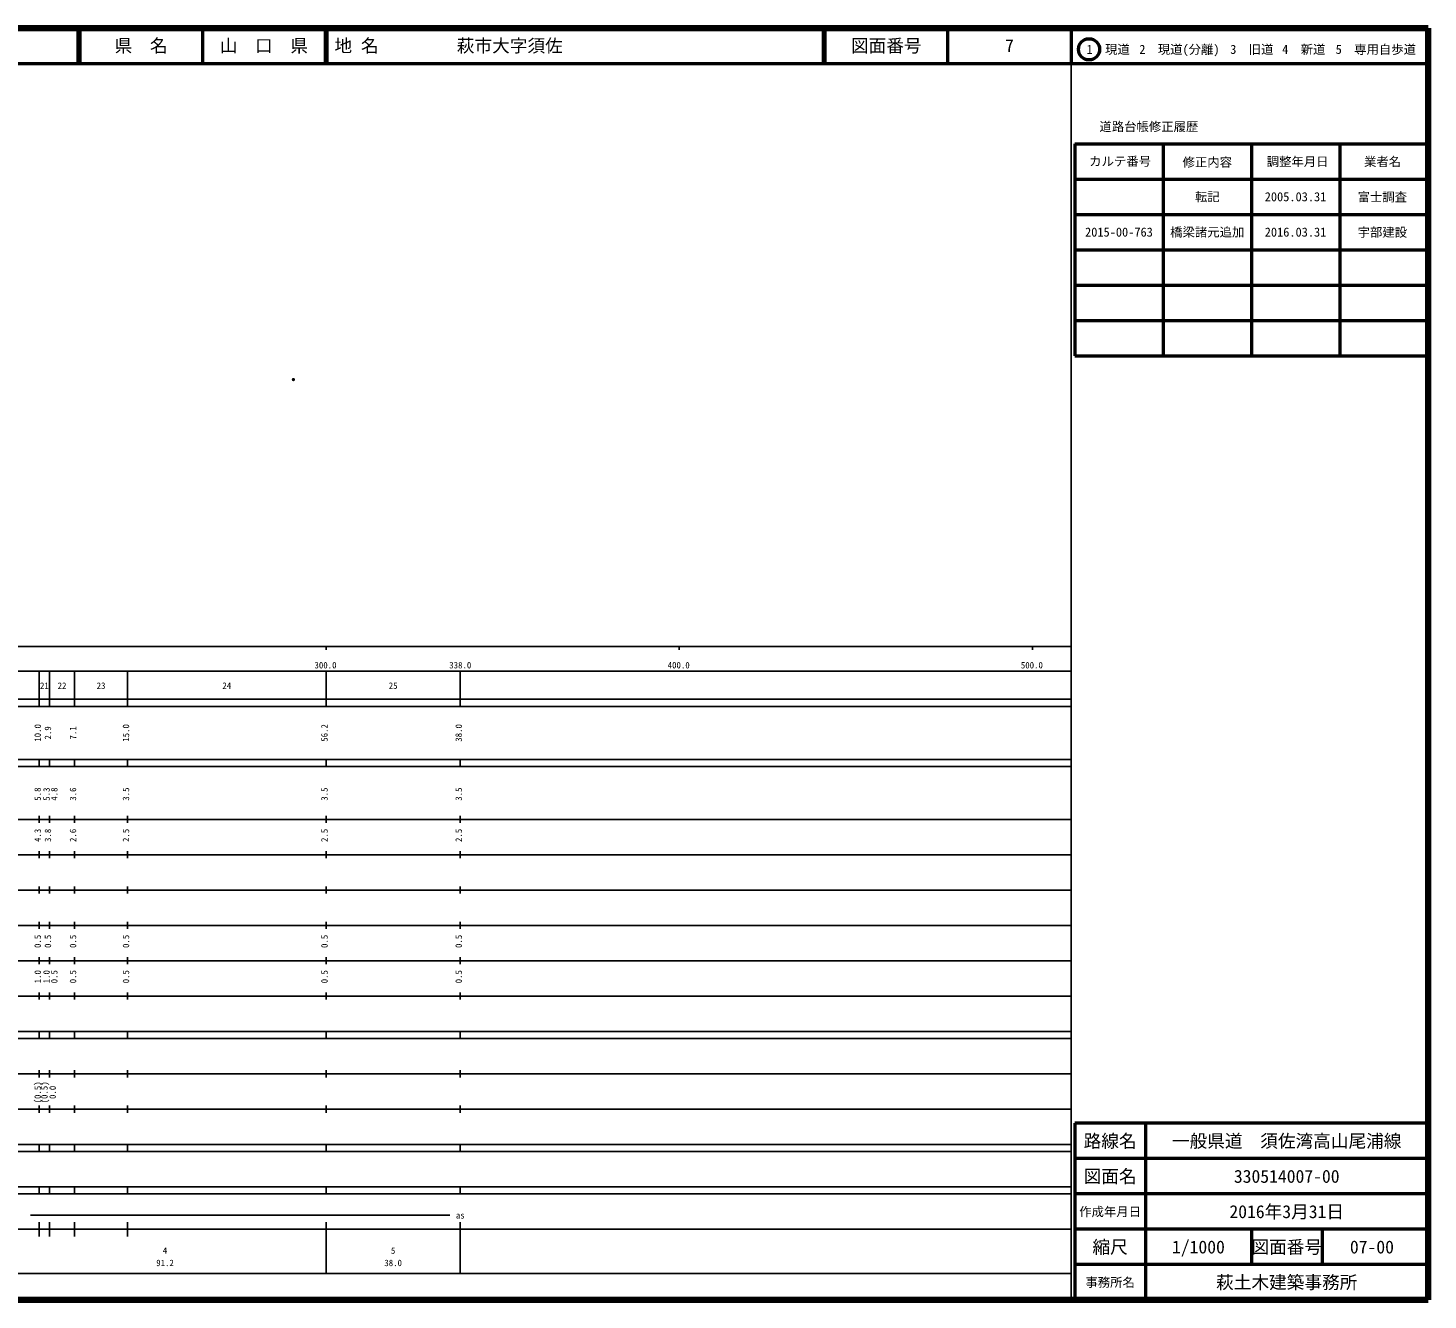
# Model space of a CAD drawing. Units: millimetres on the paper. Extents: x 40 to 680, y 20 to 380.
# Drawn here: x 283.6 to 680, y 20 to 380 of the extents above; entities that cross this region are included whole.
import ezdxf
from ezdxf.enums import TextEntityAlignment as Align

# ---------------------------------------------------------------- set-up
doc = ezdxf.new("R2010")
doc.units = ezdxf.units.MM
doc.header["$PDMODE"] = 32
doc.header["$PDSIZE"] = 0.5
doc.layers.add('M-OTRS', color=6, linetype='Continuous')
doc.layers.add('M-TTL-TXT', color=7, linetype='Continuous')
for name, color, linetype, lineweight in [('M-TTL', 2, 'Continuous', 140), ('M-TTL-BAND', 7, 'Continuous', 25), ('M-TTL-FRAM', 2, 'Continuous', 50), ('M-TTL-LINE', 7, 'Continuous', 50)]:
    doc.layers.add(name, color=color, linetype=linetype, lineweight=lineweight)
doc.styles.add('ＭＳ ゴシック', font='')
doc.styles.get('ＭＳ ゴシック').set_extended_font_data('MS Gothic')

msp = doc.modelspace()

# ---------------------------------------------------------------- linework, layer by layer
at = {"layer": 'M-OTRS'}
msp.add_point((358.765, 280.493), dxfattribs=at)
at = {"layer": 'M-TTL'}
for p, q in [((680, 380), (40, 380)), ((680, 20), (680, 380)), ((40, 20), (680, 20))]:
    msp.add_line(p, q, dxfattribs=at)
at = {"layer": 'M-TTL-BAND'}
for p, q in [((579, 20), (579, 370)), ((40, 205), (579, 205)), ((368, 205), (368, 204)), ((468, 205), (468, 204)), ((568, 205), (568, 204)), ((68, 198), (579, 198)), ((286.8, 188), (286.8, 198)), ((289.7, 188), (289.7, 198)), ((296.8, 188), (296.8, 198)), ((311.8, 188), (311.8, 198)), ((368, 188), (368, 198)), ((406, 188), (406, 198)), ((40, 190), (579, 190)), ((40, 188), (579, 188)), ((40, 173), (579, 173)), ((40, 171), (579, 171)), ((286.8, 171), (286.8, 173)), ((289.7, 171), (289.7, 173)), ((296.8, 171), (296.8, 173)), ((311.8, 171), (311.8, 173)), ((368, 171), (368, 173)), ((406, 171), (406, 173)), ((40, 156), (579, 156)), ((286.8, 155), (286.8, 157)), ((289.7, 155), (289.7, 157)), ((296.8, 155), (296.8, 157)), ((311.8, 155), (311.8, 157)), ((368, 155), (368, 157)), ((406, 155), (406, 157)), ((286.8, 145), (286.8, 147)), ((289.7, 145), (289.7, 147)), ((296.8, 145), (296.8, 147)), ((311.8, 145), (311.8, 147)), ((368, 145), (368, 147)), ((406, 145), (406, 147)), ((46, 146), (579, 146)), ((52, 136), (579, 136)), ((286.8, 135), (286.8, 137)), ((289.7, 135), (289.7, 137)), ((296.8, 135), (296.8, 137)), ((311.8, 135), (311.8, 137)), ((368, 135), (368, 137)), ((406, 135), (406, 137)), ((286.8, 125), (286.8, 127)), ((289.7, 125), (289.7, 127)), ((296.8, 125), (296.8, 127)), ((311.8, 125), (311.8, 127)), ((368, 125), (368, 127)), ((406, 125), (406, 127)), ((46, 126), (579, 126)), ((52, 116), (579, 116)), ((286.8, 115), (286.8, 117)), ((289.7, 115), (289.7, 117)), ((296.8, 115), (296.8, 117)), ((311.8, 115), (311.8, 117)), ((368, 115), (368, 117)), ((406, 115), (406, 117)), ((46, 106), (579, 106)), ((286.8, 105), (286.8, 107)), ((289.7, 105), (289.7, 107)), ((296.8, 105), (296.8, 107)), ((311.8, 105), (311.8, 107)), ((368, 105), (368, 107)), ((406, 105), (406, 107)), ((40, 96), (579, 96)), ((286.8, 94), (286.8, 96)), ((289.7, 94), (289.7, 96)), ((296.8, 94), (296.8, 96)), ((311.8, 94), (311.8, 96)), ((368, 94), (368, 96)), ((406, 94), (406, 96)), ((40, 94), (579, 94)), ((49, 84), (579, 84)), ((286.8, 83), (286.8, 85)), ((289.7, 83), (289.7, 85)), ((296.8, 83), (296.8, 85)), ((311.8, 83), (311.8, 85)), ((368, 83), (368, 85)), ((406, 83), (406, 85)), ((40, 74), (579, 74)), ((286.8, 73), (286.8, 75)), ((289.7, 73), (289.7, 75)), ((296.8, 73), (296.8, 75)), ((311.8, 73), (311.8, 75)), ((368, 73), (368, 75)), ((406, 73), (406, 75)), ((40, 64), (579, 64)), ((286.8, 62), (286.8, 64)), ((289.7, 62), (289.7, 64)), ((296.8, 62), (296.8, 64)), ((311.8, 62), (311.8, 64)), ((368, 62), (368, 64)), ((406, 62), (406, 64)), ((40, 62), (579, 62)), ((40, 52), (579, 52)), ((286.8, 50), (286.8, 52)), ((289.7, 50), (289.7, 52)), ((296.8, 50), (296.8, 52)), ((311.8, 50), (311.8, 52)), ((368, 50), (368, 52)), ((406, 50), (406, 52)), ((40, 50), (579, 50)), ((284.3, 44), (403, 44)), ((40, 40), (579, 40)), ((286.8, 38), (286.8, 42)), ((289.7, 38), (289.7, 42)), ((296.8, 38), (296.8, 42)), ((311.8, 38), (311.8, 42)), ((368, 27.5), (368, 42)), ((406, 27.5), (406, 42)), ((68, 27.5), (579, 27.5))]:
    msp.add_line(p, q, dxfattribs=at)
at = {"layer": 'M-TTL-FRAM'}
for p, q in [((580, 347.197), (580, 287.197)), ((580, 347.197), (680, 347.197)), ((580, 287.197), (680, 287.197)), ((680, 70), (580, 70)), ((580, 70), (580, 20))]:
    msp.add_line(p, q, dxfattribs=at)
at = {"layer": 'M-TTL-LINE'}
for p, q in [((297.75, 380), (297.75, 370)), ((298.25, 380), (298.25, 370)), ((333, 380), (333, 370)), ((367.75, 380), (367.75, 370)), ((368.25, 380), (368.25, 370)), ((508.747, 380), (508.747, 370)), ((509.247, 380), (509.247, 370)), ((543.997, 380), (543.997, 370)), ((579, 380), (579, 370)), ((40, 370), (680, 370)), ((605, 347.197), (605, 287.197)), ((630, 347.197), (630, 287.197)), ((655, 347.197), (655, 287.197)), ((580, 337.197), (680, 337.197)), ((580, 327.197), (680, 327.197)), ((580, 317.197), (680, 317.197)), ((580, 307.197), (680, 307.197)), ((580, 297.197), (680, 297.197)), ((600, 70), (600, 20)), ((680, 60), (580, 60)), ((680, 50), (580, 50)), ((680, 40), (580, 40)), ((630, 40), (630, 30)), ((650, 40), (650, 30)), ((680, 30), (580, 30))]:
    msp.add_line(p, q, dxfattribs=at)
msp.add_circle((584.031, 373.958), 3, dxfattribs=at)

# ---------------------------------------------------------------- texts
at = {"layer": 'M-TTL-BAND', "style": 'ＭＳ ゴシック'}
for s, p in [('300.0', (367.844, 198.195)), ('338.0', (406, 198.195)), ('400.0', (467.844, 198.195)), ('500.0', (567.844, 198.195)), ('21', (288.25, 192.405)), ('22', (293.25, 192.405)), ('23', (304.3, 192.405)), ('24', (339.9, 192.405)), ('25', (387, 192.405)), ('as', (406, 42.5)), ('4', (322.4, 32.523)), ('5', (387, 32.523)), ('91.2', (322.4, 29.033)), ('38.0', (387, 29.033))]:
    msp.add_text(s, height=1.833, dxfattribs=at).set_placement(p, align=Align.BOTTOM_CENTER)
for s, p in [('10.0', (287.8, 180.5)), ('15.0', (312.8, 180.5)), ('56.2', (369, 180.5)), ('38.0', (407, 180.5)), ('2.9', (290.7, 180.5)), ('7.1', (297.8, 180.5)), ('5.8', (287.8, 163.174)), ('5.3', (290.314, 163.174)), ('4.8', (292.505, 163.174)), ('3.6', (297.8, 163.174)), ('3.5', (312.8, 163.174)), ('3.5', (369, 163.174)), ('3.5', (407, 163.174)), ('4.3', (287.8, 151.5)), ('3.8', (290.7, 151.5)), ('2.6', (297.8, 151.5)), ('2.5', (312.8, 151.5)), ('2.5', (369, 151.5)), ('2.5', (407, 151.5)), ('0.5', (287.8, 121.5)), ('0.5', (290.7, 121.5)), ('0.5', (297.8, 121.5)), ('0.5', (312.8, 121.5)), ('0.5', (369, 121.5)), ('0.5', (407, 121.5)), ('1.0', (287.8, 111.5)), ('1.0', (290.314, 111.5)), ('0.5', (292.505, 111.5)), ('0.5', (297.8, 111.5)), ('0.5', (312.8, 111.5)), ('0.5', (369, 111.5)), ('0.5', (407, 111.5)), ('(0.5)', (287.8, 78.764)), ('(0.5)', (289.7, 78.764)), ('0.0', (292.04, 78.764))]:
    msp.add_text(s, height=1.833, rotation=90, dxfattribs=at).set_placement(p, align=Align.BOTTOM_CENTER)
at = {"layer": 'M-TTL-TXT', "style": 'ＭＳ ゴシック'}
for s, height, p in [('県\u3000名', 3.666, (315.625, 375)), ('山\u3000口\u3000県', 3.666, (350.375, 375)), ('図面番号', 3.666, (526.622, 375)), ('7', 3.666, (561.497, 375)), ('1\u3000現道', 2.566, (589.448, 373.958)), ('2\u3000現道(分離)', 2.566, (609.619, 373.958)), ('3\u3000旧道', 2.566, (630.121, 373.958)), ('4\u3000新道', 2.566, (644.824, 373.958)), ('5\u3000専用自歩道', 2.566, (665.228, 373.958)), ('道路台帳修正履歴', 2.566, (600.968, 352.113)), ('カルテ番号', 2.566, (592.839, 342.277)), ('修正内容', 2.566, (617.509, 342.023)), ('調整年月日', 2.566, (643.089, 342.197)), ('業者名', 2.566, (667.134, 342.197)), ('転記', 2.566, (617.5, 332.245)), ('2005.03.31', 2.566, (642.5, 332.245)), ('富士調査', 2.566, (667.077, 332.189)), ('2015-00-763', 2.566, (592.5, 322.245)), ('橋梁諸元追加', 2.566, (617.5, 322.245)), ('2016.03.31', 2.566, (642.5, 322.245)), ('宇部建設', 2.566, (667.077, 322.189)), ('路線名', 3.666, (590, 65)), ('路線名', 3.666, (590, 65)), ('一般県道\u3000須佐湾高山尾浦線', 3.666, (640, 65)), ('図面名', 3.666, (590, 55)), ('図面名', 3.666, (590, 55)), ('330514007-00', 3.666, (640, 55)), ('作成年月日', 2.566, (590, 45)), ('作成年月日', 2.566, (590, 45)), ('2016年3月31日', 3.666, (640, 45)), ('縮尺', 3.666, (590, 35)), ('縮尺', 3.666, (590, 35)), ('1/1000', 3.666, (615, 35)), ('図面番号', 3.666, (640, 35)), ('図面番号', 3.666, (640, 35)), ('07-00', 3.666, (664.125, 35)), ('事務所名', 2.566, (590, 25)), ('事務所名', 2.566, (590, 25)), ('萩土木建築事務所', 3.666, (640, 25))]:
    msp.add_text(s, height=height, dxfattribs=at).set_placement(p, align=Align.MIDDLE_CENTER)
for s, p in [('地 名', (370.38, 375)), ('萩市大字須佐', (405.024, 375))]:
    msp.add_text(s, height=3.666, dxfattribs=at).set_placement(p, align=Align.MIDDLE_LEFT)

doc.saveas('drawing.dxf')
